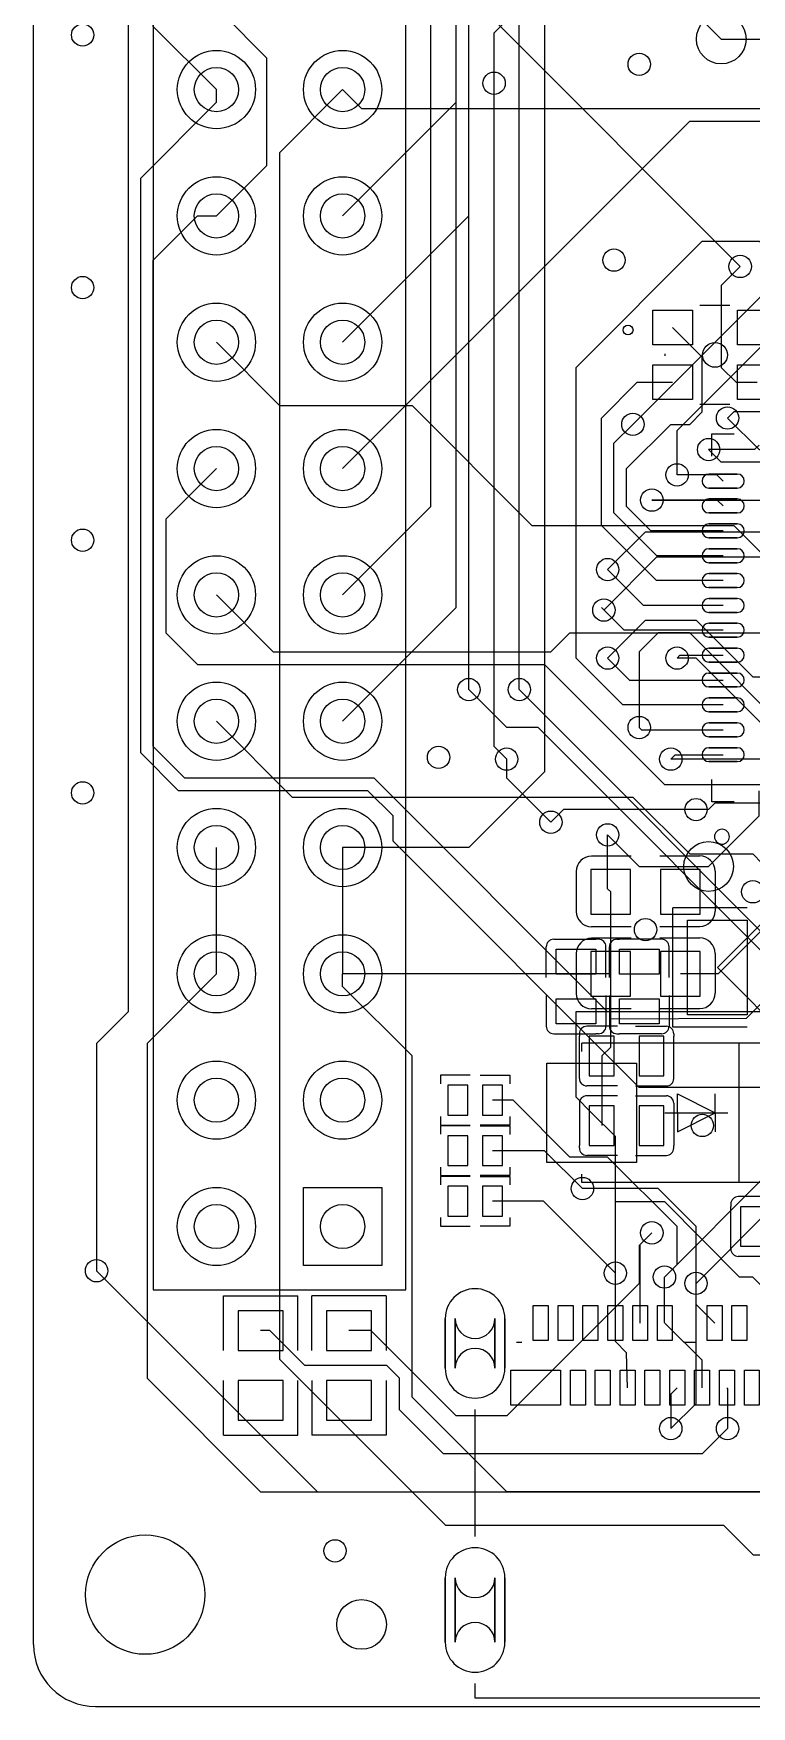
# Model space of a CAD drawing. Header units: millimetres. Extents: x 0 to 60, y 0 to 60.
# Drawn here: x 0 to 14.45, y 0 to 33.64 of the extents above; entities that cross this region are included whole.
import ezdxf

# ---------------------------------------------------------------- set-up
doc = ezdxf.new("R2010")
doc.units = ezdxf.units.MM

msp = doc.modelspace()

# ---------------------------------------------------------------- linework, layer by layer
for points in [[(0, 1.25), (0, 58.75)], [(3.683, 32.512), (2.413, 33.782), (2.413, 42.799), (2.413, 43.434), (8.255, 49.276), (8.509, 49.53), (26.797, 49.53), (27.305, 50.038), (27.305, 50.673)], [(3.683, 29.972), (4.699, 30.988), (4.699, 33.147), (3.81, 34.036), (3.175, 34.036), (2.667, 34.544), (2.667, 43.307), (8.636, 49.276), (27.051, 49.276), (28.194, 50.419)], [(6.223, 29.972), (8.509, 32.258), (8.509, 45.466), (9.271, 46.228), (15.621, 46.228), (16.129, 46.736), (17.907, 46.736)], [(6.223, 27.432), (8.763, 29.972), (8.763, 44.577), (8.763, 45.358), (9.377, 45.972), (9.379, 45.974), (15.621, 45.974), (15.875, 45.72), (18.923, 45.72)], [(9.271, 45.212), (9.271, 33.909), (14.224, 28.956)], [(6.223, 40.132), (4.826, 41.529), (3.302, 41.529), (1.905, 40.132), (1.905, 13.97), (1.27, 13.335), (1.27, 8.763)], [(12.954, 24.765), (12.954, 25.654), (15.621, 28.321), (15.621, 29.464), (14.986, 30.099), (14.986, 32.893), (17.272, 35.179), (18.796, 35.179), (23.241, 39.624)], [(6.223, 19.812), (8.509, 22.098), (8.509, 36.068), (10.541, 38.1), (11.176, 38.1), (11.811, 38.735), (11.811, 38.989)], [(6.223, 19.812), (8.509, 22.098), (8.509, 36.068), (10.541, 38.1), (11.176, 38.1), (11.43, 38.354)], [(8.763, 20.447), (8.763, 35.052), (12.192, 38.481)], [(9.271, 32.639), (9.271, 33.655), (14.097, 38.481), (14.224, 38.608), (18.034, 38.608)], [(13.089, 37.719), (10.287, 34.917), (10.287, 18.796), (8.763, 17.272), (6.223, 17.272)], [(9.779, 20.447), (9.779, 35.306), (12.319, 37.846)], [(14.089, 37.719), (12.954, 36.584), (12.954, 34.417), (13.843, 33.528)], [(6.223, 24.892), (13.208, 31.877), (19.596, 31.877), (21.247, 30.226), (25.166, 30.226), (26.289, 31.351), (27.432, 32.494), (27.432, 34.417)], [(6.223, 22.352), (8.001, 24.13), (8.001, 34.036)], [(13.843, 33.528), (16.281, 33.528)], [(9.525, 19.05), (9.271, 19.304), (9.271, 32.639)], [(22.225, 13.589), (21.59, 12.954), (18.923, 12.954), (18.321, 12.352), (17.818, 12.352), (17.724, 12.446), (12.192, 12.446), (7.239, 17.399), (7.239, 17.907), (6.731, 18.415), (2.921, 18.415), (2.159, 19.177), (2.159, 30.734), (3.683, 32.258), (3.683, 32.512)], [(6.223, 32.512), (4.953, 31.242), (4.953, 6.985), (8.29, 3.648), (13.888, 3.648), (14.488, 3.048), (14.732, 3.048)], [(6.223, 32.512), (6.604, 32.131), (19.704, 32.131), (21.101, 30.734), (25.019, 30.734)], [(6.223, 24.892), (13.208, 31.877), (19.596, 31.877), (21.247, 30.226), (25.166, 30.226), (26.289, 31.351)], [(12.446, 24.257), (15.259, 24.257), (15.767, 24.765), (21.209, 24.765), (22.479, 26.035), (26.707, 26.035), (28.739, 28.067), (43.815, 28.067), (45.593, 29.845), (48.133, 29.845), (49.33, 31.042), (49.526, 31.042)], [(22.784, 14.208), (20.97, 14.208), (19.97, 13.208), (18.075, 13.208), (17.313, 13.97), (11.557, 13.97), (6.858, 18.669), (3.048, 18.669), (2.413, 19.304), (2.413, 29.083), (3.302, 29.972), (3.683, 29.972)], [(13.881, 20.14), (11.864, 20.14), (10.922, 21.082), (10.922, 26.924), (13.462, 29.464), (14.605, 29.464), (14.986, 29.083), (15.232, 29.083), (15.359, 28.956), (18.415, 28.956)], [(13.881, 20.14), (11.864, 20.14), (10.922, 21.082), (10.922, 26.924), (13.462, 29.464), (14.605, 29.464), (14.986, 29.083), (15.232, 29.083), (15.359, 28.956), (24.892, 28.956), (25.019, 28.829)], [(11.557, 22.86), (12.319, 23.622), (14.986, 23.622), (15.875, 24.511), (21.336, 24.511), (22.52, 25.695), (26.728, 25.695), (28.849, 27.813), (43.942, 27.813), (45.72, 29.591), (48.895, 29.591), (49.525, 28.961), (49.525, 28.501)], [(14.224, 28.956), (13.843, 28.575), (13.843, 26.924), (14.14, 26.627), (14.567, 26.627)], [(12.065, 25.781), (14.859, 28.575), (15.113, 28.575)], [(13.415, 28.178), (14.019, 28.178)], [(13.881, 23.64), (12.428, 23.64), (11.938, 24.13), (11.938, 24.892), (12.827, 25.781), (13.208, 25.781), (13.462, 26.035), (13.462, 27.132), (12.865, 27.727)], [(3.683, 27.432), (4.953, 26.162), (7.62, 26.162), (10.033, 23.749), (14.097, 23.749), (15.24, 22.606), (21.717, 22.606)], [(11.481, 22.047), (12.548, 23.114), (17.038, 23.114), (18.054, 24.13), (25.527, 24.13), (28.702, 27.305), (40.386, 27.305), (41.021, 26.67), (44.704, 26.67), (45.339, 27.305), (50.419, 27.305), (51.181, 26.543), (51.181, 24.257), (50.345, 23.421), (49.525, 23.421)], [(12.717, 27.157), (12.717, 27.199)], [(12.717, 27.157), (12.717, 27.199)], [(13.881, 22.639), (12.54, 22.639), (11.43, 23.749), (11.43, 25.908), (12.149, 26.627), (12.865, 26.627)], [(30.734, 26.797), (30.353, 26.416), (23.368, 26.416), (21.925, 25.019), (13.843, 25.019), (13.589, 25.273)], [(13.97, 25.908), (14.605, 25.273), (21.822, 25.273), (23.219, 26.67), (29.337, 26.67), (29.547, 26.88), (29.952, 26.88)], [(13.97, 25.908), (14.605, 25.273), (21.822, 25.273), (23.219, 26.67), (29.337, 26.67)], [(11.557, 21.082), (12.319, 21.844), (13.335, 21.844), (14.478, 20.701), (20.614, 20.701), (22.606, 22.693), (22.606, 24.511), (24.003, 25.908), (27.559, 25.908), (28.702, 24.765), (29.972, 24.765), (30.48, 25.273), (30.48, 25.654), (30.734, 25.908), (31.115, 25.908)], [(13.72, 26.178), (13.415, 26.178)], [(14.019, 26.178), (13.646, 26.178)], [(15.105, 25.364), (15.105, 25.662), (14.732, 26.035), (14.097, 26.035), (13.97, 25.908)], [(13.881, 23.139), (12.548, 23.139), (11.684, 24.003), (11.684, 25.4), (12.065, 25.781)], [(30.226, 22.86), (27.432, 25.654), (24.13, 25.654), (22.86, 24.384), (22.86, 22.586), (19.832, 19.558), (15.24, 19.558), (13.208, 21.59), (12.573, 21.59), (12.192, 21.209), (12.192, 19.685)], [(13.656, 25.14), (13.656, 25.59), (14.106, 25.59)], [(14.605, 25.364), (14.514, 25.273), (13.589, 25.273)], [(25.4, 25.146), (24.384, 25.146), (23.241, 24.003), (23.114, 23.876), (23.114, 22.479), (19.939, 19.304), (15.113, 19.304), (13.335, 21.082), (12.954, 21.082)], [(3.683, 24.892), (2.667, 23.876), (2.667, 21.59), (3.302, 20.955), (10.287, 20.955), (12.7, 18.542), (20.955, 18.542)], [(13.881, 24.641), (13.757, 24.765), (12.954, 24.765)], [(13.881, 24.14), (13.764, 24.257), (12.446, 24.257)], [(13.767, 14.859), (15.291, 13.335), (18.123, 13.335), (18.377, 13.081), (19.05, 13.081), (19.939, 13.97), (21.077, 13.97), (21.839, 14.732), (30.353, 14.732), (31.369, 15.748), (31.75, 15.748), (32.385, 16.383), (32.385, 17.272), (32.385, 20.828), (34.798, 23.241)], [(3.683, 22.352), (4.826, 21.209), (10.414, 21.209), (10.795, 21.59), (15.875, 21.59), (17.399, 23.114), (22.098, 23.114)], [(13.881, 22.139), (12.278, 22.139), (11.557, 22.86)], [(23.622, 22.606), (20.066, 19.05), (12.827, 19.05)], [(13.881, 21.641), (11.887, 21.641), (11.43, 22.098)], [(11.557, 21.082), (11.999, 20.64), (13.881, 20.64)], [(12.954, 21.082), (13.012, 21.14), (13.881, 21.14)], [(21.184, 14.784), (20.624, 14.224), (15.875, 14.224), (15.621, 14.224), (10.16, 19.685), (9.525, 19.685), (8.763, 20.447)], [(20.447, 14.732), (15.494, 14.732), (9.779, 20.447)], [(3.683, 19.812), (5.207, 18.288), (12.065, 18.288), (13.208, 17.145), (14.478, 17.145), (14.663, 16.96), (15.817, 16.96), (16.637, 17.78), (20.574, 17.78)], [(12.192, 19.685), (12.238, 19.639), (13.881, 19.639)], [(10.414, 17.78), (9.525, 18.669), (9.525, 19.05)], [(12.827, 19.05), (12.916, 19.139), (13.881, 19.139)], [(14.106, 18.19), (13.656, 18.19), (13.656, 18.64)], [(13.589, 16.891), (14.605, 17.907), (14.605, 18.415)], [(13.335, 18.034), (10.668, 18.034), (10.414, 17.78)], [(21.59, 17.78), (21.082, 17.272), (19.939, 17.272), (19.05, 18.161), (13.716, 18.161), (13.589, 18.034), (13.335, 18.034)], [(11.557, 17.526), (12.192, 16.891), (13.589, 16.891)], [(11.618, 16.383), (11.557, 16.444), (11.557, 17.526)], [(3.683, 14.732), (3.683, 17.272), (3.683, 17.272)], [(6.223, 17.272), (6.223, 17.272), (6.223, 14.732)], [(13.767, 14.859), (16.068, 17.16)], [(12.033, 17.099), (11.233, 17.099)], [(12.609, 17.105), (13.409, 17.105)], [(10.923, 16.789), (10.923, 15.989)], [(13.718, 16.795), (13.718, 15.995)], [(11.618, 14.732), (11.618, 16.383), (11.618, 16.383)], [(15.303, 16.256), (13.779, 14.732), (13.02, 14.732)], [(14.367, 16.059), (12.867, 16.059)], [(12.867, 13.659), (12.867, 16.059)], [(12.033, 15.679), (11.233, 15.679)], [(11.618, 13.828), (14.351, 13.843), (14.732, 14.224), (14.732, 15.113), (15.146, 15.527), (16.756, 15.527)], [(12.609, 15.685), (13.409, 15.685)], [(10.322, 14.658), (10.322, 15.278)], [(10.472, 15.428), (10.522, 15.428)], [(10.522, 15.428), (11.322, 15.428)], [(12.033, 15.448), (11.233, 15.448)], [(11.372, 15.428), (11.322, 15.428)], [(11.522, 14.658), (11.522, 15.278)], [(11.592, 14.658), (11.592, 15.278)], [(11.742, 15.428), (11.792, 15.428)], [(12.592, 15.428), (11.792, 15.428)], [(12.642, 15.428), (12.592, 15.428)], [(12.609, 15.454), (13.409, 15.454)], [(12.792, 14.658), (12.792, 15.278)], [(13.718, 15.144), (13.718, 14.344)], [(10.923, 15.138), (10.923, 14.338)], [(3.683, 14.732), (2.286, 13.335), (2.286, 6.604), (4.572, 4.318), (18.288, 4.318), (19.304, 3.302), (19.304, 3.048), (20.828, 1.524), (24.13, 1.524), (25.715, 3.109), (25.715, 9.906)], [(22.146, 5.405), (21.059, 4.318), (9.525, 4.318), (7.62, 6.223), (7.62, 13.081), (6.223, 14.478), (6.223, 14.732)], [(11.618, 14.732), (6.223, 14.732)], [(11.438, 13.081), (11.618, 13.261), (11.618, 14.732)], [(10.322, 14.298), (10.322, 13.678)], [(11.522, 14.298), (11.522, 13.678)], [(11.592, 14.298), (11.592, 13.678)], [(12.792, 14.298), (12.792, 13.678)], [(11.234, 11.938), (10.922, 12.25), (10.922, 13.978)], [(10.922, 13.978), (12.192, 13.978)], [(12.033, 14.028), (11.233, 14.028)], [(12.609, 14.034), (13.409, 14.034)], [(10.472, 13.528), (10.522, 13.528)], [(10.522, 13.528), (11.322, 13.528)], [(10.988, 13.528), (10.988, 13.478)], [(10.988, 12.678), (10.988, 13.478)], [(11.758, 13.679), (11.138, 13.679)], [(11.372, 13.528), (11.322, 13.528)], [(11.742, 13.528), (11.792, 13.528)], [(12.592, 13.528), (11.792, 13.528)], [(12.118, 13.679), (12.738, 13.679)], [(12.642, 13.528), (12.592, 13.528)], [(14.367, 13.659), (12.867, 13.659)], [(12.888, 13.529), (12.888, 13.478)], [(12.888, 12.678), (12.888, 13.478)], [(15.635, 13.338), (11.035, 13.338)], [(11.035, 13.169), (11.035, 13.338)], [(14.199, 13.338), (14.199, 10.538)], [(11.438, 13.081), (11.438, 11.681)], [(8.79, 12.692), (8.19, 12.692), (8.19, 12.522)], [(8.99, 12.692), (9.59, 12.692), (9.59, 12.521)], [(10.988, 12.629), (10.988, 12.678)], [(11.758, 12.478), (11.138, 12.478)], [(12.118, 12.478), (12.738, 12.478)], [(12.888, 12.628), (12.888, 12.678)], [(12.7, 8.636), (12.954, 8.89), (12.954, 9.652), (11.557, 11.049), (10.795, 11.049), (9.652, 12.192), (9.241, 12.192)], [(10.988, 12.131), (10.988, 12.081)], [(11.758, 12.281), (11.138, 12.281)], [(12.118, 12.281), (12.738, 12.281)], [(12.888, 12.131), (12.888, 12.081)], [(12.962, 11.938), (12.962, 12.319)], [(12.962, 12.319), (13.724, 11.938)], [(13.724, 11.938), (13.724, 12.319)], [(8.19, 11.862), (8.19, 11.692), (8.79, 11.692)], [(9.59, 11.863), (9.59, 11.692), (8.99, 11.692)], [(10.988, 12.081), (10.988, 11.281)], [(11.712, 8.715), (11.712, 11.46), (11.234, 11.938)], [(12.708, 11.938), (13.978, 11.938)], [(12.888, 12.081), (12.888, 11.281)], [(12.962, 11.938), (12.962, 11.557)], [(12.962, 11.557), (13.724, 11.938)], [(13.724, 11.938), (13.724, 11.557)], [(8.79, 11.676), (8.19, 11.676), (8.19, 11.506)], [(8.99, 11.676), (9.59, 11.676), (9.59, 11.505)], [(11.049, 10.414), (10.287, 11.176), (9.241, 11.176)], [(10.988, 11.231), (10.988, 11.281)], [(12.888, 11.231), (12.888, 11.281)], [(8.19, 10.846), (8.19, 10.676), (8.79, 10.676)], [(9.59, 10.847), (9.59, 10.676), (8.99, 10.676)], [(11.758, 11.081), (11.138, 11.081)], [(12.118, 11.081), (12.738, 11.081)], [(8.79, 10.66), (8.19, 10.66), (8.19, 10.49)], [(8.99, 10.66), (9.59, 10.66), (9.59, 10.489)], [(11.035, 10.538), (11.035, 10.707)], [(15.635, 10.538), (11.035, 10.538)], [(12.7, 8.636), (14.732, 10.668), (19.558, 10.668)], [(11.712, 8.715), (10.267, 10.16), (9.241, 10.16)], [(13.335, 8.509), (13.335, 9.652), (12.954, 10.033), (12.573, 10.414), (11.049, 10.414)], [(14.709, 7.711), (14.732, 8.382), (14.478, 8.636), (14.211, 8.636), (12.705, 10.145), (11.712, 10.145)], [(14.036, 10.102), (14.036, 10.052)], [(14.806, 10.252), (14.186, 10.252)], [(8.19, 9.83), (8.19, 9.66), (8.79, 9.66)], [(9.59, 9.831), (9.59, 9.66), (8.99, 9.66)], [(13.335, 8.509), (14.732, 9.906), (19.558, 9.906)], [(14.036, 9.252), (14.036, 10.052)], [(12.446, 9.525), (12.192, 9.271), (12.192, 8.509), (9.525, 5.842), (8.509, 5.842), (6.792, 7.559), (6.35, 7.559)], [(12.212, 7.711), (12.212, 9.291), (12.446, 9.525)], [(14.036, 9.202), (14.036, 9.252)], [(1.27, 8.763), (5.715, 4.318), (18.288, 4.318), (19.05, 5.08), (26.416, 5.08), (26.924, 5.588), (26.924, 8.128)], [(14.806, 9.052), (14.186, 9.052)], [(11.712, 7.711), (11.712, 8.715)], [(12.708, 7.711), (12.7, 7.719), (12.7, 8.636)], [(12.827, 5.588), (13.335, 6.096), (13.335, 8.509)], [(13.713, 7.711), (13.335, 8.087), (13.335, 8.509)], [(3.823, 7.158), (3.823, 8.259)], [(3.823, 8.258), (5.323, 8.258)], [(5.323, 7.158), (5.323, 8.259)], [(7.101, 8.259), (5.601, 8.259)], [(5.606, 7.159), (5.606, 8.259)], [(7.106, 7.159), (7.106, 8.259)], [(13.97, 5.588), (13.462, 5.08), (8.255, 5.08), (7.366, 5.969), (7.366, 6.604), (7.112, 6.858), (5.461, 6.858), (4.76, 7.559), (4.572, 7.559)], [(11.958, 6.411), (11.938, 7.112), (11.712, 7.338), (11.712, 7.711)], [(13.457, 6.411), (13.457, 6.962), (12.708, 7.711)], [(9.719, 7.326), (9.832, 7.326)], [(13.086, 7.326), (13.334, 7.326)], [(3.818, 6.557), (3.818, 5.457)], [(5.318, 6.557), (5.318, 5.457)], [(5.601, 6.558), (5.601, 5.457)], [(7.101, 6.558), (7.101, 5.457)], [(12.959, 6.411), (12.827, 6.279), (12.827, 5.588)], [(13.957, 6.411), (13.97, 6.398), (13.97, 5.588)], [(8.888, 3.422), (8.888, 5.97)], [(3.823, 5.457), (5.323, 5.457)], [(7.101, 5.458), (5.601, 5.458)], [(8.888, 0.171), (8.888, 0.46)], [(1.25, 0), (58.75, 0)], [(17.528, 0.171), (8.888, 0.171)]]:
    msp.add_lwpolyline(points)
for points in [[(7.493, 8.382), (7.493, 43.942), (2.413, 43.942), (2.413, 8.382), (7.493, 8.382)], [(13.267, 27.378), (12.467, 27.378), (12.467, 28.078), (13.267, 28.078)], [(14.967, 27.378), (14.167, 27.378), (14.167, 28.078), (14.967, 28.078)], [(13.267, 26.278), (12.467, 26.278), (12.467, 26.978), (13.267, 26.978)], [(14.967, 26.278), (14.167, 26.278), (14.167, 26.978), (14.967, 26.978)], [(14.166, 24.781), (13.596, 24.781)], [(14.166, 24.501), (13.596, 24.501)], [(14.166, 24.28), (13.596, 24.28)], [(14.166, 24), (13.596, 24)], [(14.166, 23.78), (13.596, 23.78)], [(14.166, 23.5), (13.596, 23.5)], [(14.166, 23.279), (13.596, 23.279)], [(14.166, 22.999), (13.596, 22.999)], [(14.166, 22.779), (13.596, 22.779)], [(14.166, 22.499), (13.596, 22.499)], [(14.166, 22.279), (13.596, 22.279)], [(14.166, 21.999), (13.596, 21.999)], [(14.166, 21.781), (13.596, 21.781)], [(14.166, 21.501), (13.596, 21.501)], [(14.166, 21.28), (13.596, 21.28)], [(14.166, 21), (13.596, 21)], [(14.166, 20.78), (13.596, 20.78)], [(14.166, 20.5), (13.596, 20.5)], [(14.166, 20.28), (13.596, 20.28)], [(14.166, 20), (13.596, 20)], [(14.166, 19.779), (13.596, 19.779)], [(14.166, 19.499), (13.596, 19.499)], [(14.166, 19.279), (13.596, 19.279)], [(14.166, 18.999), (13.596, 18.999)], [(12.02, 16.833), (11.22, 16.833), (11.22, 15.933), (12.02, 15.933)], [(13.42, 16.833), (12.62, 16.833), (12.62, 15.933), (13.42, 15.933)], [(14.367, 13.909), (13.167, 13.909), (13.167, 15.809), (14.367, 15.809)], [(10.522, 14.728), (10.522, 15.228), (11.322, 15.228), (11.322, 14.728)], [(12.02, 15.182), (11.22, 15.182), (11.22, 14.282), (12.02, 14.282)], [(12.592, 15.228), (12.592, 14.728), (11.792, 14.728), (11.792, 15.228)], [(13.42, 15.182), (12.62, 15.182), (12.62, 14.282), (13.42, 14.282)], [(10.522, 13.728), (10.522, 14.228), (11.322, 14.228), (11.322, 13.728)], [(12.592, 14.228), (12.592, 13.728), (11.792, 13.728), (11.792, 14.228)], [(11.188, 12.679), (11.688, 12.679), (11.688, 13.479), (11.188, 13.479)], [(12.188, 12.679), (12.688, 12.679), (12.688, 13.479), (12.188, 13.479)], [(10.335, 12.938), (12.135, 12.938), (12.135, 10.938), (10.335, 10.938)], [(8.74, 12.492), (8.34, 12.492), (8.34, 11.892), (8.74, 11.892)], [(9.44, 12.492), (9.04, 12.492), (9.04, 11.892), (9.44, 11.892)], [(11.688, 12.081), (11.188, 12.081), (11.188, 11.281), (11.688, 11.281)], [(12.688, 12.081), (12.188, 12.081), (12.188, 11.281), (12.688, 11.281)], [(8.74, 11.476), (8.34, 11.476), (8.34, 10.876), (8.74, 10.876)], [(9.44, 11.476), (9.04, 11.476), (9.04, 10.876), (9.44, 10.876)], [(5.436, 8.865), (5.436, 10.439), (7.01, 10.439), (7.01, 8.865)], [(8.74, 10.46), (8.34, 10.46), (8.34, 9.86), (8.74, 9.86)], [(9.44, 10.46), (9.04, 10.46), (9.04, 9.86), (9.44, 9.86)], [(14.736, 9.252), (14.236, 9.252), (14.236, 10.052), (14.736, 10.052)], [(4.123, 7.958), (4.123, 7.158), (5.023, 7.158), (5.023, 7.958)], [(6.801, 7.158), (6.801, 7.958), (5.901, 7.958), (5.901, 7.158)], [(8.288, 6.801), (8.288, 7.801)], [(8.488, 7.801), (8.488, 6.801)], [(9.288, 7.801), (9.288, 6.801)], [(9.488, 6.801), (9.488, 7.801)], [(10.06, 8.061), (10.36, 8.061), (10.36, 7.361), (10.06, 7.361)], [(10.56, 8.061), (10.86, 8.061), (10.86, 7.361), (10.56, 7.361)], [(11.06, 8.061), (11.36, 8.061), (11.36, 7.361), (11.06, 7.361)], [(11.562, 8.061), (11.862, 8.061), (11.862, 7.361), (11.562, 7.361)], [(12.062, 8.061), (12.362, 8.061), (12.362, 7.361), (12.062, 7.361)], [(12.558, 8.061), (12.858, 8.061), (12.858, 7.361), (12.558, 7.361)], [(13.562, 8.061), (13.862, 8.061), (13.862, 7.361), (13.562, 7.361)], [(14.058, 8.061), (14.358, 8.061), (14.358, 7.361), (14.058, 7.361)], [(9.608, 6.761), (10.608, 6.761), (10.608, 6.061), (9.608, 6.061)], [(10.808, 6.761), (11.108, 6.761), (11.108, 6.061), (10.808, 6.061)], [(11.308, 6.761), (11.608, 6.761), (11.608, 6.061), (11.308, 6.061)], [(11.808, 6.761), (12.108, 6.761), (12.108, 6.061), (11.808, 6.061)], [(12.308, 6.761), (12.608, 6.761), (12.608, 6.061), (12.308, 6.061)], [(12.808, 6.761), (13.108, 6.761), (13.108, 6.061), (12.808, 6.061)], [(13.308, 6.761), (13.608, 6.761), (13.608, 6.061), (13.308, 6.061)], [(13.808, 6.761), (14.108, 6.761), (14.108, 6.061), (13.808, 6.061)], [(14.308, 6.761), (14.608, 6.761), (14.608, 6.061), (14.308, 6.061)], [(4.123, 6.558), (4.123, 5.758), (5.023, 5.758), (5.023, 6.558)], [(6.801, 5.758), (6.801, 6.558), (5.901, 6.558), (5.901, 5.758)], [(8.288, 1.291), (8.288, 2.591)], [(8.488, 2.591), (8.488, 1.291)], [(9.288, 2.591), (9.288, 1.291)], [(9.488, 1.291), (9.488, 2.591)]]:
    msp.add_lwpolyline(points, close=True)
for centre, radius in [((13.843, 33.528), 0.5), ((0.99, 33.61), 0.225), ((3.683, 32.512), 0.787), ((6.223, 32.512), 0.787), ((12.192, 33.02), 0.225), ((3.683, 32.512), 0.445), ((6.223, 32.512), 0.445), ((9.271, 32.639), 0.225), ((3.683, 29.972), 0.787), ((6.223, 29.972), 0.787), ((3.683, 29.972), 0.445), ((6.223, 29.972), 0.445), ((11.684, 29.083), 0.225), ((14.224, 28.956), 0.225), ((0.99, 28.53), 0.225), ((3.683, 27.432), 0.787), ((6.223, 27.432), 0.787), ((3.683, 27.432), 0.445), ((6.223, 27.432), 0.445), ((11.967, 27.678), 0.1), ((13.717, 27.178), 0.25), ((12.065, 25.781), 0.225), ((13.97, 25.908), 0.225), ((3.683, 24.892), 0.787), ((6.223, 24.892), 0.787), ((3.683, 24.892), 0.445), ((6.223, 24.892), 0.445), ((13.589, 25.273), 0.225), ((12.954, 24.765), 0.225), ((12.446, 24.257), 0.225), ((0.99, 23.45), 0.225), ((3.683, 22.352), 0.787), ((6.223, 22.352), 0.787), ((11.557, 22.86), 0.225), ((3.683, 22.352), 0.445), ((6.223, 22.352), 0.445), ((11.481, 22.047), 0.225), ((11.557, 21.082), 0.225), ((12.954, 21.082), 0.225), ((3.683, 19.812), 0.787), ((6.223, 19.812), 0.787), ((8.763, 20.447), 0.225), ((9.779, 20.447), 0.225), ((3.683, 19.812), 0.445), ((6.223, 19.812), 0.445), ((12.192, 19.685), 0.225), ((8.154, 19.086), 0.225), ((9.525, 19.05), 0.225), ((12.827, 19.05), 0.225), ((0.99, 18.37), 0.225), ((13.335, 18.034), 0.225), ((3.683, 17.272), 0.787), ((6.223, 17.272), 0.787), ((10.414, 17.78), 0.225), ((3.683, 17.272), 0.445), ((6.223, 17.272), 0.445), ((11.557, 17.526), 0.225), ((13.589, 16.891), 0.5), ((14.478, 16.383), 0.225), ((12.319, 15.621), 0.225), ((3.683, 14.732), 0.787), ((6.223, 14.732), 0.787), ((3.683, 14.732), 0.445), ((6.223, 14.732), 0.445), ((3.683, 12.192), 0.787), ((6.223, 12.192), 0.787), ((3.683, 12.192), 0.445), ((6.223, 12.192), 0.445), ((13.462, 11.684), 0.225), ((3.683, 9.652), 0.787), ((11.049, 10.414), 0.225), ((3.683, 9.652), 0.445), ((6.223, 9.652), 0.445), ((12.446, 9.525), 0.225), ((1.27, 8.763), 0.225), ((11.712, 8.714), 0.225), ((12.7, 8.636), 0.225), ((13.335, 8.509), 0.225), ((12.827, 5.588), 0.225), ((13.97, 5.588), 0.225), ((2.25, 2.25), 1.2), ((6.07, 3.13), 0.225), ((6.604, 1.651), 0.5)]:
    msp.add_circle(centre, radius)
for centre, radius, start, end in [((13.596, 24.641), 0.14, 90, 270), ((14.166, 24.641), 0.14, 270, 90), ((13.596, 24.14), 0.14, 90, 270), ((14.166, 24.14), 0.14, 270, 90), ((13.596, 23.64), 0.14, 90, 270), ((14.166, 23.64), 0.14, 270, 90), ((13.596, 23.139), 0.14, 90, 270), ((14.166, 23.139), 0.14, 270, 90), ((13.596, 22.639), 0.14, 90, 270), ((14.166, 22.639), 0.14, 270, 90), ((13.596, 22.139), 0.14, 90, 270), ((14.166, 22.139), 0.14, 270, 90), ((13.596, 21.641), 0.14, 90, 270), ((14.166, 21.641), 0.14, 270, 90), ((13.596, 21.14), 0.14, 90, 270), ((14.166, 21.14), 0.14, 270, 90), ((13.596, 20.64), 0.14, 90, 270), ((14.166, 20.64), 0.14, 270, 90), ((13.596, 20.14), 0.14, 90, 270), ((14.166, 20.14), 0.14, 270, 90), ((13.596, 19.639), 0.14, 90, 270), ((14.166, 19.639), 0.14, 270, 90), ((13.596, 19.139), 0.14, 90, 270), ((14.166, 19.139), 0.14, 270, 90), ((13.857, 17.49), 0.15, 90, 89.5149), ((11.233, 16.789), 0.31, 90, 180), ((13.409, 16.795), 0.31, 0, 90), ((11.233, 15.989), 0.31, 180, 270), ((13.409, 15.995), 0.31, 270, 360), ((10.472, 15.278), 0.15, 90, 180), ((11.233, 15.138), 0.31, 90, 180), ((11.372, 15.278), 0.15, 0, 90), ((11.742, 15.278), 0.15, 90, 180), ((12.642, 15.278), 0.15, 0, 90), ((13.409, 15.144), 0.31, 0, 90), ((11.233, 14.338), 0.31, 180, 270), ((13.409, 14.344), 0.31, 270, 360), ((10.472, 13.678), 0.15, 180, 270), ((11.138, 13.528), 0.15, 90, 180), ((11.372, 13.678), 0.15, 270, 0), ((11.742, 13.678), 0.15, 180, 270), ((12.642, 13.678), 0.15, 270, 0), ((12.738, 13.529), 0.15, 360, 90), ((11.138, 12.629), 0.15, 180, 270), ((12.738, 12.628), 0.15, 270, 0), ((11.138, 12.131), 0.15, 90, 180), ((12.738, 12.131), 0.15, 360, 90), ((11.138, 11.231), 0.15, 180, 270), ((12.738, 11.231), 0.15, 270, 0), ((14.186, 10.102), 0.15, 90, 180), ((14.186, 9.202), 0.15, 180, 270), ((8.888, 7.801), 0.6, 0, 180), ((8.888, 7.801), 0.4, 180, 0), ((8.888, 6.801), 0.4, 0, 180), ((8.888, 6.801), 0.6, 180, 0), ((8.888, 2.591), 0.6, 0, 180), ((8.888, 2.591), 0.4, 180, 0), ((8.888, 1.291), 0.4, 0, 180), ((1.25, 1.25), 1.25, 180, 270), ((8.888, 1.291), 0.6, 180, 0)]:
    msp.add_arc(centre, radius, start, end)

doc.saveas('drawing.dxf')
